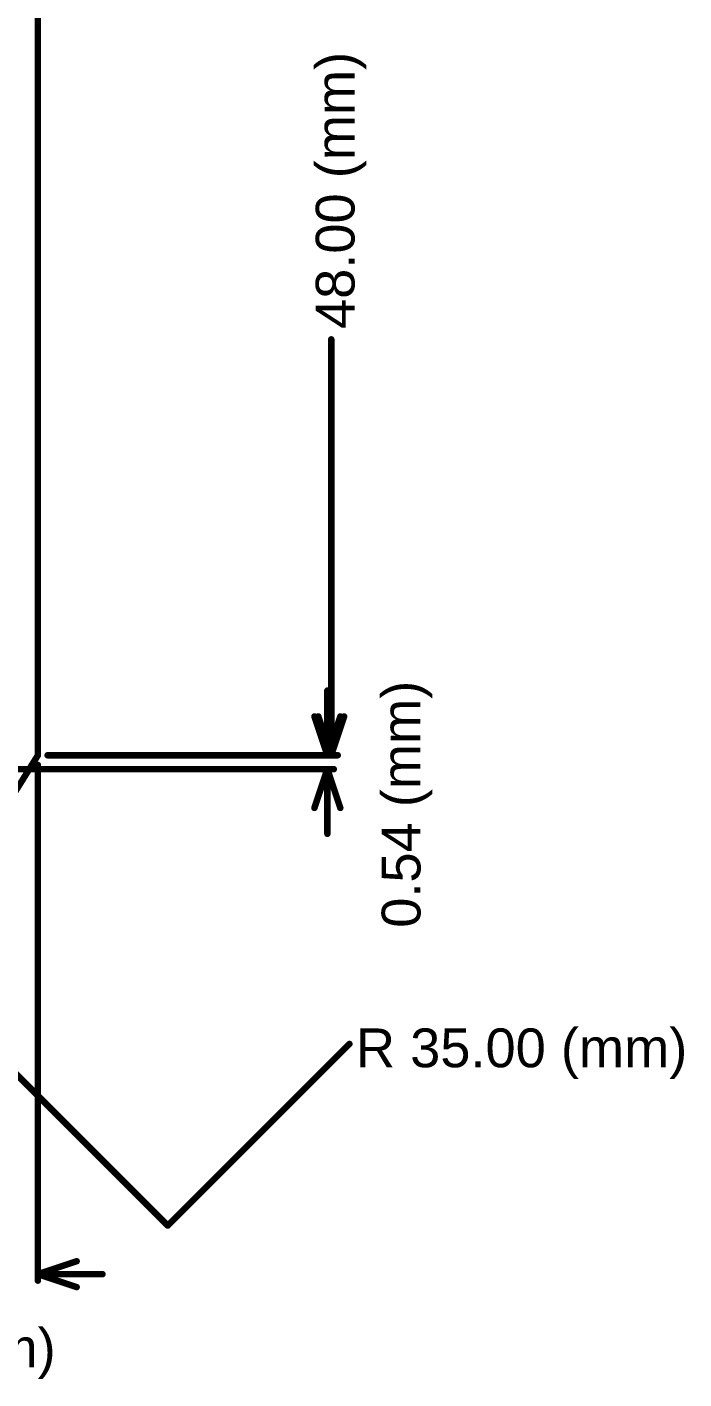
# Model space of a CAD drawing. Header units: millimetres. Extents: x -8 to 110, y -24 to 86.
# Drawn here: x 84.6 to 110.4, y -23.9 to 29.1 of the extents above; entities that cross this region are included whole.
import ezdxf

# ---------------------------------------------------------------- set-up
doc = ezdxf.new("R2010")
doc.units = ezdxf.units.MM
doc.layers.add('Mechanical1', color=6, linetype='Continuous')
doc.layers.add('Mechanical2', color=216, linetype='Continuous')
doc.styles.add('Arial', font='', dxfattribs={"height": 0.2})
doc.styles.get('Arial').set_extended_font_data('Arial')

msp = doc.modelspace()

# ---------------------------------------------------------------- linework, layer by layer
at = {"layer": 'Mechanical1', "const_width": 0.254}
for points in [[(96.52, 0.544), (96.52, 16.875)], [(96.366, 0.544), (96.366, 3.084)], [(95.858, 2.068), (96.366, 0.544)], [(96.012, 2.068), (96.52, 0.544)], [(96.366, 0.544), (96.874, 2.068)], [(96.52, 0.544), (97.028, 2.068)], [(85.381, 0.544), (96.62, 0.544)], [(85.381, 0.544), (96.774, 0.544)], [(81.604, 0), (96.62, 0)], [(85, -20.085), (85, 0.163)], [(95.858, -1.524), (96.366, 0)], [(96.366, 0), (96.874, -1.524)], [(96.366, -2.54), (96.366, 0)], [(79.236, -7.059), (90.102, -17.924)], [(90.102, -17.924), (97.234, -10.792)], [(85, -19.831), (86.524, -19.323)], [(85, -19.831), (86.524, -20.339)], [(85, -19.831), (87.54, -19.831)]]:
    msp.add_lwpolyline(points, dxfattribs=at)
at = {"layer": 'Mechanical1', "const_width": 0.127}
for points in [[(96.456, 16.875, 1), (96.584, 16.875, 1)], [(96.303, 3.084, 1), (96.43, 3.084, 1)], [(95.795, 2.068, 1), (95.922, 2.068, 1)], [(95.948, 2.068, 1), (96.076, 2.068, 1)], [(96.811, 2.068, 1), (96.938, 2.068, 1)], [(96.964, 2.068, 1), (97.091, 2.068, 1)], [(85.317, 0.544, 1), (85.444, 0.544, 1)], [(85.317, 0.544, 1), (85.444, 0.544, 1)], [(96.303, 0.544, 1), (96.43, 0.544, 1)], [(96.303, 0.544, 1), (96.43, 0.544, 1)], [(96.303, 0.544, 1), (96.43, 0.544, 1)], [(96.456, 0.544, 1), (96.584, 0.544, 1)], [(96.456, 0.544, 1), (96.584, 0.544, 1)], [(96.456, 0.544, 1), (96.584, 0.544, 1)], [(96.557, 0.544, 1), (96.684, 0.544, 1)], [(96.71, 0.544, 1), (96.837, 0.544, 1)], [(84.936, 0.163, 1), (85.063, 0.163, 1)], [(96.303, 0, 1), (96.43, 0, 1)], [(96.303, 0, 1), (96.43, 0, 1)], [(96.303, 0, 1), (96.43, 0, 1)], [(96.557, 0, 1), (96.684, 0, 1)], [(95.795, -1.524, 1), (95.922, -1.524, 1)], [(96.811, -1.524, 1), (96.938, -1.524, 1)], [(96.303, -2.54, 1), (96.43, -2.54, 1)], [(97.171, -10.792, 1), (97.298, -10.792, 1)], [(90.039, -17.924, 1), (90.166, -17.924, 1)], [(90.039, -17.924, 1), (90.166, -17.924, 1)], [(86.46, -19.323, 1), (86.587, -19.323, 1)], [(84.936, -19.831, 1), (85.063, -19.831, 1)], [(84.936, -19.831, 1), (85.063, -19.831, 1)], [(84.936, -19.831, 1), (85.063, -19.831, 1)], [(84.936, -20.085, 1), (85.063, -20.085, 1)], [(87.476, -19.831, 1), (87.603, -19.831, 1)], [(86.46, -20.339, 1), (86.587, -20.339, 1)]]:
    msp.add_lwpolyline(points, format="xyb", close=True, dxfattribs=at)
at = {"layer": 'Mechanical2', "const_width": 0.254}
msp.add_lwpolyline([(85, 35.235), (85, 0.544)], dxfattribs=at)
msp.add_lwpolyline([(85, 0.544, -0.132866), (72.195, -12.5)], format="xyb", dxfattribs=at)
at = {"layer": 'Mechanical2', "const_width": 0.127}
msp.add_lwpolyline([(84.936, 0.544, 1), (85.063, 0.544, 1)], format="xyb", close=True, dxfattribs=at)
msp.add_lwpolyline([(84.936, 0.544, 1), (85.063, 0.544, 1)], format="xyb", close=True, dxfattribs=at)

# ---------------------------------------------------------------- texts
at = {"layer": 'Mechanical1', "style": 'Arial'}
for s, p in [('48.00 (mm)', (97.434, 17.282)), ('0.54 (mm)', (100.023, -6.229))]:
    msp.add_text(s, height=1.524, rotation=90, dxfattribs=at).set_placement(p)
for s, p in [('R 35.00 (mm)', (97.488, -11.707)), ('5.00 (mm)', (76, -23.488))]:
    msp.add_text(s, height=1.524, dxfattribs=at).set_placement(p)

doc.saveas('drawing.dxf')
